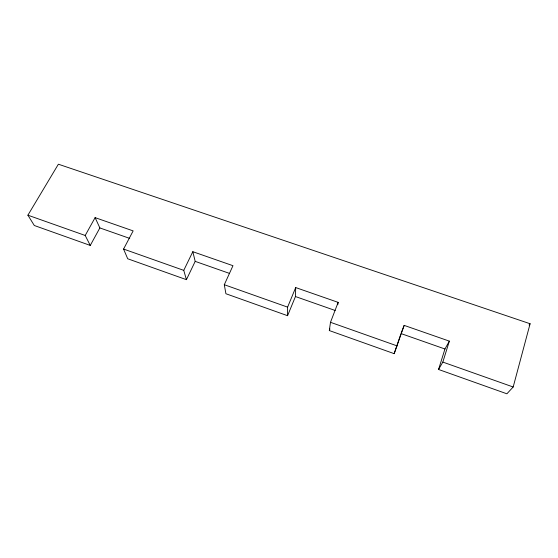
<?xml version="1.0" encoding="UTF-8"?>
<svg xmlns="http://www.w3.org/2000/svg" width="558" height="558" viewBox="0 0 558 558"><rect width="100%" height="100%" fill="white"/><g stroke="black" fill="none" stroke-linecap="round" stroke-linejoin="round"><path stroke-width="0.84" d="M95.111 217.634L99.868 227.929L90.263 245.429L85.207 235.469L95.111 217.634L133.146 230.893L123.569 249.056L127.705 258.766L186.414 279.67L183.763 270.365L192.81 251.693L232.972 265.699L224.295 284.713L225.913 293.738L287.579 315.702L287.607 307.13L295.691 287.565L338.148 302.366L337.778 304.731M287.579 315.702L295.454 296.542L295.691 287.565M90.263 245.429L34.303 225.502L27.9 215.186L58.381 164.205L530.1 323.745L513.179 386.994L506.887 393.795L438.553 369.466L442.829 362.086L449.35 341.133L404.166 325.384L394.178 353.66L329.318 330.559L330.489 322.308L338.148 302.366M438.553 369.466L444.949 348.994L449.35 341.133M394.178 353.66L400.749 334.381M329.318 330.559L329.938 328.934M404.166 325.384L401.021 333.579L444.949 348.994M186.414 279.67L195.195 261.374L192.81 251.693M529.096 325.021L530.1 323.745M99.868 227.929L129.735 238.406M195.195 261.374L229.457 273.392M295.454 296.542L335.17 310.478M27.9 215.186L85.207 235.469M123.569 249.056L183.763 270.365M224.295 284.713L287.607 307.13M330.489 322.308L397.17 345.918M442.829 362.086L513.179 386.994"/></g></svg>
